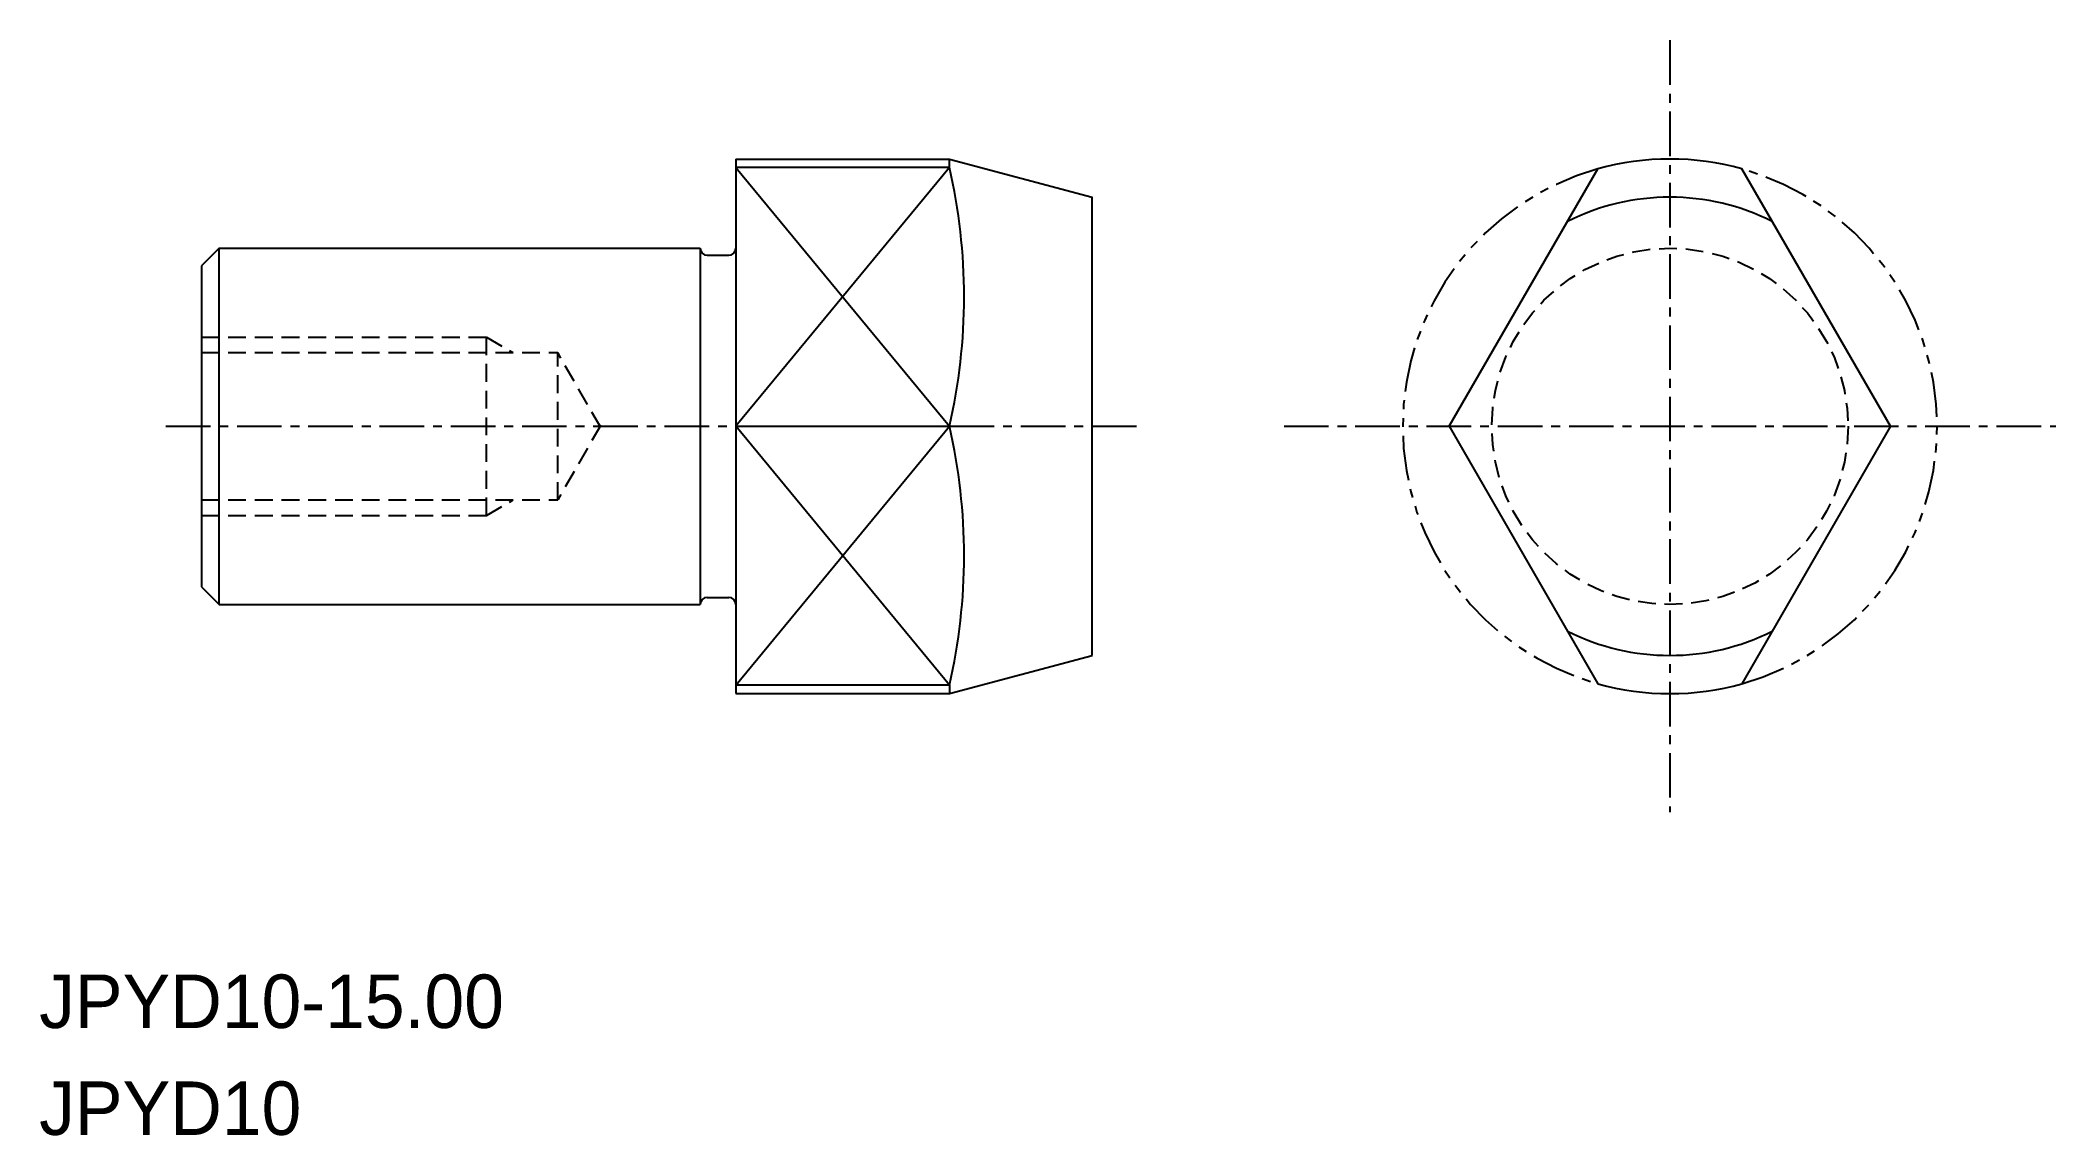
# Model space of a CAD drawing. Extents: x -2203.7 to -2147.2, y -643.6 to -612.9.
import ezdxf

# ---------------------------------------------------------------- set-up
doc = ezdxf.new("R2010")
doc.units = 0
for name, pattern in [('CENTER', [2, 1.25, -0.25, 0.25, -0.25]), ('DASHED', [0.75, 0.5, -0.25]), ('PHANTOM', [2.5, 1.25, -0.25, 0.25, -0.25, 0.25, -0.25])]:
    doc.linetypes.add(name, pattern=pattern)
doc.layers.get('0').update_dxf_attribs({"linetype": 'CONTINUOUS'})
doc.layers.add('CENTER', color=1, linetype='CENTER')

msp = doc.modelspace()

# ---------------------------------------------------------------- linework, layer by layer
at = {"color": 7, "linetype": 'CONTINUOUS'}
for p, q in [((-2184.219, -616.198), (-2178.219, -616.198)), ((-2184.219, -616.198), (-2184.219, -631.198)), ((-2164.191, -623.698), (-2160.021, -616.475)), ((-2151.808, -623.698), (-2155.978, -616.475)), ((-2198.719, -618.698), (-2199.219, -619.198)), ((-2198.719, -618.698), (-2185.219, -618.698)), ((-2198.719, -628.698), (-2198.719, -618.698)), ((-2185.219, -618.698), (-2185.219, -628.698)), ((-2185.019, -618.898), (-2184.419, -618.898)), ((-2199.219, -619.198), (-2199.219, -628.198)), ((-2184.219, -623.698), (-2178.219, -623.698)), ((-2164.191, -623.698), (-2160.021, -630.92)), ((-2151.808, -623.698), (-2155.978, -630.92)), ((-2199.219, -628.198), (-2198.719, -628.698)), ((-2185.019, -628.498), (-2184.419, -628.498)), ((-2198.719, -628.698), (-2185.219, -628.698)), ((-2184.219, -631.198), (-2178.219, -631.198))]:
    msp.add_line(p, q, dxfattribs=at)
at = {"color": 3, "linetype": 'CONTINUOUS'}
for p, q in [((-2184.219, -616.434), (-2178.219, -623.698)), ((-2178.219, -616.434), (-2184.219, -623.698)), ((-2178.219, -630.961), (-2184.219, -623.698)), ((-2184.219, -630.961), (-2178.219, -623.698))]:
    msp.add_line(p, q, dxfattribs=at)
at = {"linetype": 'CONTINUOUS'}
for p, q in [((-2178.219, -616.434), (-2184.219, -616.434)), ((-2178.219, -616.434), (-2178.219, -616.198)), ((-2178.219, -616.198), (-2174.219, -617.269)), ((-2174.219, -630.126), (-2174.219, -617.269)), ((-2178.219, -631.198), (-2174.219, -630.126)), ((-2178.219, -630.961), (-2184.219, -630.961)), ((-2178.219, -630.961), (-2178.219, -631.198))]:
    msp.add_line(p, q, dxfattribs=at)
at = {"color": 3, "linetype": 'DASHED'}
for p, q in [((-2199.219, -621.198), (-2191.219, -621.198)), ((-2199.219, -621.631), (-2189.219, -621.631)), ((-2191.219, -626.198), (-2191.219, -621.198)), ((-2191.219, -621.198), (-2190.469, -621.631)), ((-2188.007, -623.731), (-2189.219, -621.631)), ((-2189.219, -625.765), (-2189.219, -621.631)), ((-2188.007, -623.665), (-2189.219, -625.765)), ((-2199.219, -625.765), (-2189.219, -625.765)), ((-2199.219, -626.198), (-2191.219, -626.198)), ((-2191.219, -626.198), (-2190.469, -625.765))]:
    msp.add_line(p, q, dxfattribs=at)
msp.add_circle((-2157.999, -623.698), 5, dxfattribs=at)
at = {"linetype": 'CONTINUOUS'}
for centre, radius, start, end in [((-2194.174, -620.066), 16.363, 347.1764, 12.8236), ((-2157.999, -623.698), 7.5, 74.3613, 105.6387), ((-2157.999, -623.698), 6.428, 63.4725, 116.5275), ((-2194.174, -627.329), 16.363, 347.1764, 12.8236), ((-2157.999, -623.698), 6.428, 243.4725, 296.5275), ((-2157.999, -623.698), 7.5, 254.3613, 285.6387)]:
    msp.add_arc(centre, radius, start, end, dxfattribs=at)
at = {"color": 3, "linetype": 'PHANTOM'}
for start, end in [(105.6387, 254.3613), (285.6387, 74.3613)]:
    msp.add_arc((-2157.999, -623.698), 7.5, start, end, dxfattribs=at)
at = {"color": 7, "linetype": 'CONTINUOUS'}
for centre, start, end in [((-2185.019, -618.698), 180, 270), ((-2184.419, -618.698), 270, 0), ((-2185.019, -628.698), 90, 180), ((-2184.419, -628.698), 0, 90)]:
    msp.add_arc(centre, 0.2, start, end, dxfattribs=at)
msp.add_point((-2199.219, -623.698), dxfattribs=at)
at = {"layer": 'CENTER', "color": 1, "linetype": 'CENTER'}
for p, q in [((-2157.999, -612.867), (-2157.999, -634.528)), ((-2200.219, -623.698), (-2172.857, -623.698)), ((-2168.829, -623.698), (-2147.169, -623.698))]:
    msp.add_line(p, q, dxfattribs=at)

# ---------------------------------------------------------------- texts
for s, p in [('JPYD10-15.00', (-2203.774, -640.58)), ('JPYD10', (-2203.774, -643.58))]:
    msp.add_text(s, height=1.5).set_placement(p)

doc.saveas('drawing.dxf')
